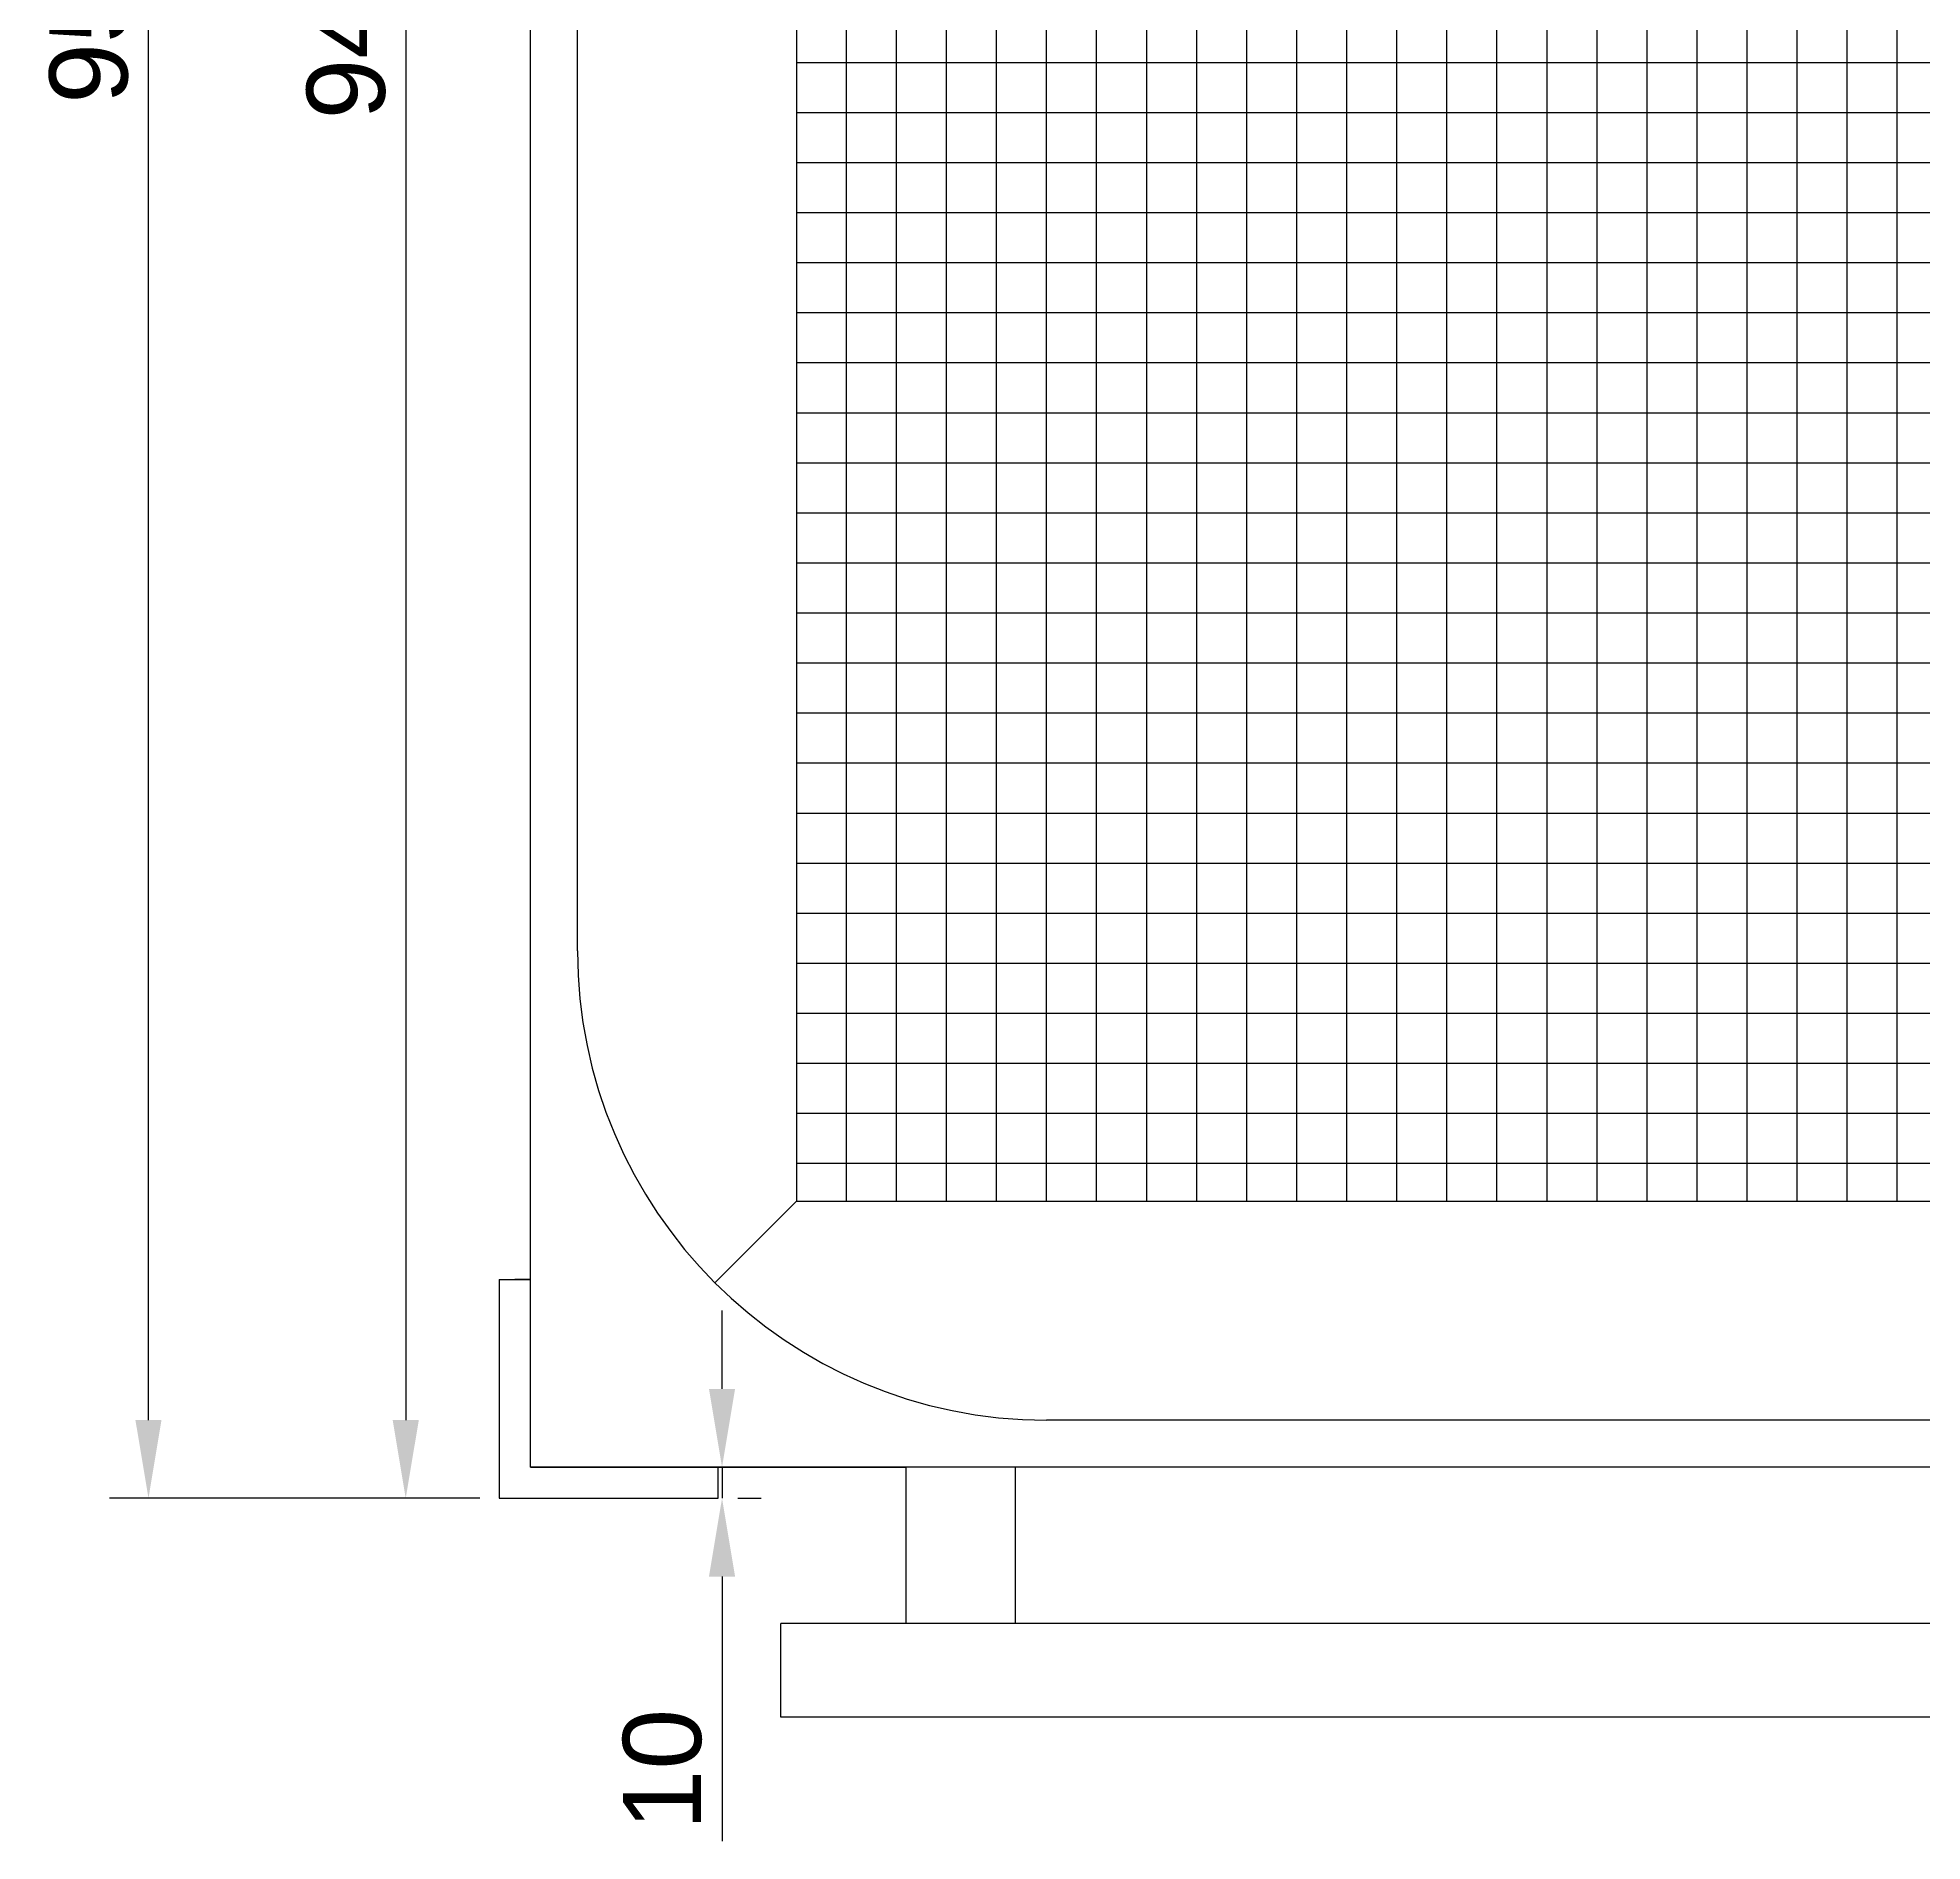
# Model space of a CAD drawing. Header units: millimetres. Extents: x 1887 to 5407, y 984 to 3911.
# Drawn here: x 4062 to 4664, y 1061 to 1638 of the extents above; entities that cross this region are included whole.
import ezdxf

# ---------------------------------------------------------------- set-up
doc = ezdxf.new("R2010")
doc.units = ezdxf.units.MM
doc.styles.get("Standard").update_dxf_attribs({"font": 'arial.ttf'})
doc.dimstyles.new('Anotativo', dxfattribs={"dimscale": 0, "dimtxt": 2.5, "dimasz": 2.5, "dimexe": 1.25, "dimexo": 0.625, "dimtad": 1, "dimtxsty": 'Standard', "dimcen": 2.5, "dimadec": 0, "dimazin": 0, "dimtfac": 1, "dimtmove": 0, "dimatfit": 3, "dimfxl": 1, "dimarcsym": 0})

# ---------------------------------------------------------------- blocks, each defined once
blk = doc.blocks.new('*D48')
at = {"color": 0, "lineweight": -2, "transparency": 16777216}
for p, q in [((4202.94, 2120.62), (4084.52, 2120.62)), ((4097.02, 1195.62), (4097.02, 2095.62)), ((4202.94, 1170.62), (4084.52, 1170.62))]:
    blk.add_line(p, q, dxfattribs=at)
at = {"color": 0, "transparency": 16777216}
for points in [[(4092.85, 2095.62), (4101.18, 2095.62), (4097.02, 2120.62)], [(4092.85, 1195.62), (4101.18, 1195.62), (4097.02, 1170.62)]]:
    blk.add_solid(points, dxfattribs=at)
at = {"layer": 'Defpoints', "color": 0, "transparency": 16777216}
for p in [(4097.02, 2120.62), (4209.19, 2120.62), (4209.19, 1170.62)]:
    blk.add_point(p, dxfattribs=at)
at = {"color": 0, "transparency": 16777216, "insert": (4078, 1645.62), "char_height": 25, "attachment_point": 5, "rotation": 90}
blk.add_mtext('950', dxfattribs=at)
blk = doc.blocks.new('*D50')
at = {"color": 0, "lineweight": -2, "transparency": 16777216}
for p, q in [((4202.94, 2110.62), (4166.78, 2110.62)), ((4179.28, 2085.62), (4179.28, 1195.62)), ((4202.94, 1170.62), (4166.78, 1170.62))]:
    blk.add_line(p, q, dxfattribs=at)
at = {"color": 0, "transparency": 16777216}
for points in [[(4175.11, 2085.62), (4183.45, 2085.62), (4179.28, 2110.62)], [(4175.11, 1195.62), (4183.45, 1195.62), (4179.28, 1170.62)]]:
    blk.add_solid(points, dxfattribs=at)
at = {"layer": 'Defpoints', "color": 0, "transparency": 16777216}
for p in [(4209.19, 2110.62), (4179.28, 1170.62), (4209.19, 1170.62)]:
    blk.add_point(p, dxfattribs=at)
at = {"color": 0, "transparency": 16777216, "insert": (4160.27, 1640.62), "char_height": 25, "attachment_point": 5, "rotation": 90}
blk.add_mtext('940', dxfattribs=at)
blk = doc.blocks.new('*D51')
at = {"color": 0, "lineweight": -2, "transparency": 16777216}
for p, q in [((4280.41, 1205.62), (4280.41, 1230.62)), ((4280.41, 1180.62), (4280.41, 1170.62)), ((4285.44, 1180.62), (4292.91, 1180.62)), ((4285.44, 1170.62), (4292.91, 1170.62)), ((4280.41, 1145.62), (4280.41, 1060.95))]:
    blk.add_line(p, q, dxfattribs=at)
at = {"color": 0, "transparency": 16777216}
for points in [[(4276.24, 1205.62), (4284.58, 1205.62), (4280.41, 1180.62)], [(4276.24, 1145.62), (4284.58, 1145.62), (4280.41, 1170.62)]]:
    blk.add_solid(points, dxfattribs=at)
at = {"layer": 'Defpoints', "color": 0, "transparency": 16777216}
for p in [(4279.19, 1180.62), (4280.41, 1180.62), (4279.19, 1170.62)]:
    blk.add_point(p, dxfattribs=at)
at = {"color": 0, "transparency": 16777216, "insert": (4261.39, 1083.89), "char_height": 25, "attachment_point": 5, "rotation": 90}
blk.add_mtext('10', dxfattribs=at)

msp = doc.modelspace()

# ---------------------------------------------------------------- linework, layer by layer
at = {"color": 7}
for p, q in [((4219.19, 1180.624), (4219.19, 2110.624)), ((4304.19, 2025.624), (4304.19, 1265.624)), ((4320.19, 1265.624), (4320.19, 2025.624)), ((4336.19, 1265.624), (4336.19, 2025.624)), ((4352.19, 1265.624), (4352.19, 2025.624)), ((4368.19, 1265.624), (4368.19, 2025.624)), ((4384.19, 1265.624), (4384.19, 2025.624)), ((4400.19, 1265.624), (4400.19, 2025.624)), ((4416.19, 1265.624), (4416.19, 2025.624)), ((4432.19, 1265.624), (4432.19, 2025.624)), ((4448.19, 1265.624), (4448.19, 2025.624)), ((4464.19, 1265.624), (4464.19, 2025.624)), ((4480.19, 1265.624), (4480.19, 2025.624)), ((4496.19, 1265.624), (4496.19, 2025.624)), ((4512.19, 1265.624), (4512.19, 2025.624)), ((4528.19, 1265.624), (4528.19, 2025.624)), ((4544.19, 1265.624), (4544.19, 2025.624)), ((4560.19, 1265.624), (4560.19, 2025.624)), ((4576.19, 1265.624), (4576.19, 2025.624)), ((4592.19, 1265.624), (4592.19, 2025.624)), ((4608.19, 1265.624), (4608.19, 2025.624)), ((4624.19, 1265.624), (4624.19, 2025.624)), ((4640.19, 1265.624), (4640.19, 2025.624)), ((4656.19, 1265.624), (4656.19, 2025.624)), ((4234.19, 1345.624), (4234.19, 1945.624)), ((5064.19, 1629.624), (4304.19, 1629.624)), ((5064.19, 1613.624), (4304.19, 1613.624)), ((5064.19, 1597.624), (4304.19, 1597.624)), ((5064.19, 1581.624), (4304.19, 1581.624)), ((5064.19, 1565.624), (4304.19, 1565.624)), ((5064.19, 1549.624), (4304.19, 1549.624)), ((5064.19, 1533.624), (4304.19, 1533.624)), ((5064.19, 1517.624), (4304.19, 1517.624)), ((5064.19, 1501.624), (4304.19, 1501.624)), ((5064.19, 1485.624), (4304.19, 1485.624)), ((5064.19, 1469.624), (4304.19, 1469.624)), ((5064.19, 1453.624), (4304.19, 1453.624)), ((5064.19, 1437.624), (4304.19, 1437.624)), ((5064.19, 1421.624), (4304.19, 1421.624)), ((5064.19, 1405.624), (4304.19, 1405.624)), ((5064.19, 1389.624), (4304.19, 1389.624)), ((5064.19, 1373.624), (4304.19, 1373.624)), ((5064.19, 1357.624), (4304.19, 1357.624)), ((5064.19, 1341.624), (4304.19, 1341.624)), ((5064.19, 1325.624), (4304.19, 1325.624)), ((5064.19, 1309.624), (4304.19, 1309.624)), ((5064.19, 1293.624), (4304.19, 1293.624)), ((5064.19, 1277.624), (4304.19, 1277.624)), ((4278.124, 1239.558), (4304.19, 1265.624)), ((4304.19, 1265.624), (5064.19, 1265.624)), ((4304.19, 1265.624), (4320.19, 1265.624)), ((4209.19, 1240.624), (4219.19, 1240.624)), ((4209.19, 1240.624), (4209.19, 1170.624)), ((4219.19, 1240.624), (4214.19, 1240.624)), ((4984.19, 1195.624), (4384.19, 1195.624)), ((5149.19, 1180.624), (4219.19, 1180.624)), ((4219.19, 1180.624), (4234.19, 1180.624)), ((4219.19, 1180.624), (4339.19, 1180.624)), ((4279.19, 1175.624), (4279.19, 1180.624)), ((4279.19, 1170.624), (4279.19, 1180.624)), ((4339.19, 1180.624), (4339.19, 1130.624)), ((4374.19, 1180.624), (4374.19, 1130.624)), ((4209.19, 1170.624), (4279.19, 1170.624)), ((5029.19, 1130.624), (4299.19, 1130.624)), ((4299.19, 1100.624), (4299.19, 1130.624)), ((5069.19, 1100.624), (4299.19, 1100.624))]:
    msp.add_line(p, q, dxfattribs=at)
msp.add_arc((4384.19, 1345.624), 150, 180, 270, dxfattribs=at)

# ---------------------------------------------------------------- dimensions: what is measured, and where the dimension line sits
at = {"color": 1}
for base, p1, p2, picture, middle in [((4097.017, 2120.624), (4209.19, 1170.624), (4209.19, 2120.624), '*D48', (4097.017, 1645.624)), ((4280.408, 1180.624), (4279.19, 1170.624), (4279.19, 1180.624), '*D51', (4280.408, 1083.891))]:
    dim = msp.add_linear_dim(base=base, p1=p1, p2=p2, angle=90, dimstyle='Anotativo', dxfattribs=at)
    dim.commit()
    dim.dimension.update_dxf_attribs({"geometry": picture, "text_midpoint": middle, "dimtype": 160})
dim = msp.add_linear_dim(base=(4179.281, 1170.624), p1=(4209.19, 2110.624), p2=(4209.19, 1170.624), angle=90, dimstyle='Anotativo', dxfattribs=at)
dim.commit()
dim.dimension.update_dxf_attribs({"geometry": '*D50', "text_midpoint": (4160.267, 1640.624)})

doc.saveas('drawing.dxf')
